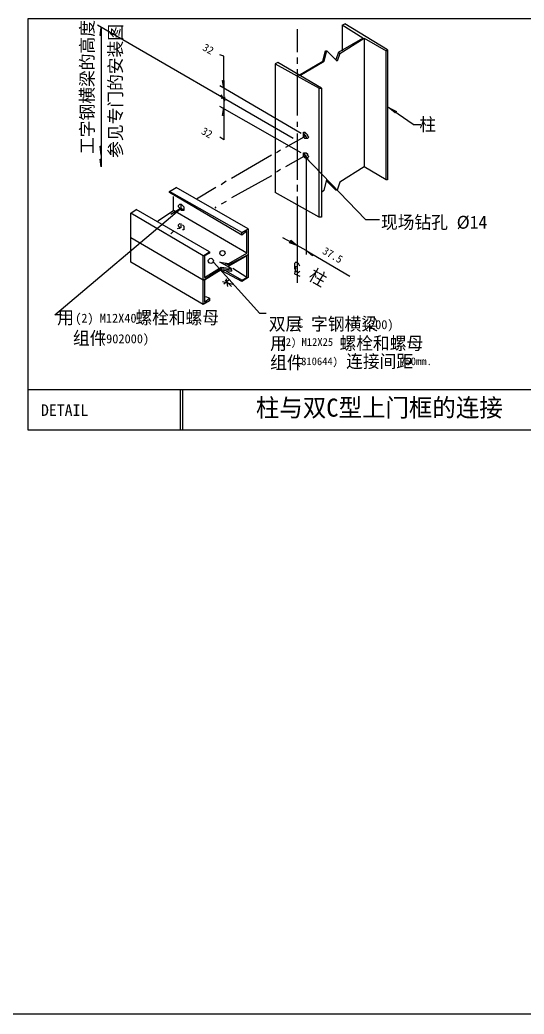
# Model space of a CAD drawing. Header units: metres. Extents: x -1.3 to 16, y 0.4 to 12.6.
# Drawn here: x 7.09 to 11, y 0.36 to 8.08 of the extents above; entities that cross this region are included whole.
import ezdxf

# ---------------------------------------------------------------- set-up
doc = ezdxf.new("R2010")
doc.units = ezdxf.units.M
for name, color, linetype in [('CALL', 1, 'Continuous'), ('DIMS-PRIM', 2, 'Continuous'), ('HZ', 2, 'Continuous'), ('NOTE', 4, 'Continuous'), ('OBJS', 7, 'Continuous'), ('TTLB-SHBD', 1, 'Continuous')]:
    doc.layers.add(name, color=color, linetype=linetype)
doc.dimstyles.get("Standard").update_dxf_attribs({"dimtxt": 2.5, "dimasz": 2.5, "dimexe": 1.25, "dimexo": 0.625, "dimtad": 1, "dimcen": 2.5, "dimazin": 3, "dimtfac": 1, "dimtmove": 0, "dimatfit": 3})

# ---------------------------------------------------------------- blocks, each defined once
blk = doc.blocks.new('DETBLK')
at = {"layer": 'TTLB-SHBD'}
for p, q in [((6.57, 0), (0, 0)), ((0, 0), (0, -5.32)), ((6.57, 0), (6.57, -5.32)), ((0, -4.8), (6.57, -4.8)), ((1.97, -4.8), (1.97, -5.31)), ((2, -4.8), (2, -5.31)), ((0, -5.32), (6.57, -5.32))]:
    blk.add_line(p, q, dxfattribs=at)
blk.add_text('DETAIL ', height=0.15, dxfattribs=at).set_placement((0.17, -5.14))
blk = doc.blocks.new('DARROW')
blk.add_lwpolyline([(0, 0), (-1, 0)])
blk = doc.blocks.new('ARROW')
blk.add_lwpolyline([(0, 0), (1, 0)])
blk = doc.blocks.new('_CLOSEDFILLED')
at = {"color": 0, "linetype": 'BYBLOCK'}
blk.add_solid([(-1, 0.164), (0, 0), (-1, -0.164)], dxfattribs=at)
blk = doc.blocks.new('*D2')
for p, q in [((6.38, 9.71), (6.38, 8.6)), ((6.13, 8.6), (5.88, 8.6)), ((6.38, 7.47), (6.38, 8.6)), ((6.38, 8.6), (6.38, 8.6)), ((6.63, 8.6), (6.88, 8.6))]:
    blk.add_line(p, q)
at = {"layer": 'Defpoints'}
for p in [(6.38, 9.71), (6.38, 8.6), (6.38, 7.47)]:
    blk.add_point(p, dxfattribs=at)
at = {"layer": 'DIMS-PRIM', "xscale": 0.25, "yscale": 0.25}
blk.add_blockref('_CLOSEDFILLED', (6.38, 8.6), dxfattribs=at)
at = {"layer": 'DIMS-PRIM', "xscale": 0.25, "yscale": 0.25, "rotation": 180}
blk.add_blockref('_CLOSEDFILLED', (6.38, 8.6), dxfattribs=at)
at = {"layer": 'DIMS-PRIM', "insert": (6.38, 9.725), "char_height": 1, "attachment_point": 5}
blk.add_mtext('H1=H+200', dxfattribs=at)

msp = doc.modelspace()

# ---------------------------------------------------------------- linework, layer by layer
at = {"layer": 'CALL'}
msp.add_line((9.77, 6.53), (9.3, 7.02), dxfattribs=at)
for points in [[(9.95, 7.4), (10.01, 7.37), (10, 7.36), (9.95, 7.4)], [(10.14, 7.27), (9.95, 7.4)], [(10.14, 7.27), (10.2, 7.27)], [(9.77, 6.53), (9.88, 6.53)], [(9.26, 6.17), (9.25, 6.19), (9.23, 6.2), (9.22, 6.19), (9.22, 6.15), (9.23, 6.13), (9.25, 6.12), (9.26, 6.13)], [(9.23, 6.17), (9.22, 6.11), (9.26, 6.09)]]:
    msp.add_lwpolyline(points, dxfattribs=at)
at = {"layer": 'DIMS-PRIM'}
msp.add_lwpolyline([(-1.31, 12.6), (15.98, 12.6), (15.98, 0.36), (-1.31, 0.36)], close=True, dxfattribs=at)
for points in [[(9.21, 7.16), (7.69, 8.04)], [(7.72, 8.02), (7.72, 7.96), (7.71, 7.96), (7.72, 8.02), (7.72, 7.03), (7.71, 7.1), (7.72, 7.1), (7.72, 7.03), (7.72, 6.94), (7.71, 7), (7.72, 7), (7.72, 6.94)], [(8.67, 7.55), (8.66, 7.61), (8.67, 7.61), (8.67, 7.55), (8.67, 7.8), (8.64, 7.81)], [(9.27, 7.2), (8.64, 7.57)], [(8.68, 7.45), (8.65, 7.5)], [(8.67, 7.55), (8.67, 7.47), (8.67, 7.4)], [(8.68, 7.48), (8.65, 7.47)], [(9.27, 7.05), (8.64, 7.41)], [(8.67, 7.4), (8.67, 7.34), (8.66, 7.34), (8.67, 7.4), (8.67, 7.15), (8.64, 7.17)], [(9.31, 7), (9.31, 6.26)], [(9.24, 6.33), (9.18, 6.35), (9.19, 6.37), (9.24, 6.33), (9.13, 6.39)], [(9.31, 6.29), (9.24, 6.33)], [(9.31, 6.29), (9.36, 6.26), (9.36, 6.25), (9.31, 6.29), (9.65, 6.09)]]:
    msp.add_lwpolyline(points, dxfattribs=at)
at = {"layer": 'NOTE'}
for p, q in [((8.66, 6.05), (8.74, 6.03)), ((8.71, 6.06), (8.67, 6.03)), ((8.68, 6.06), (8.73, 6.01)), ((8.69, 6.07), (8.7, 6.01))]:
    msp.add_line(p, q, dxfattribs=at)
for points in [[(7.41, 5.79), (7.36, 5.79), (8.34, 6.62)], [(9, 5.8), (8.95, 5.8), (8.59, 6.2)]]:
    msp.add_lwpolyline(points, dxfattribs=at)
for centre in [(8.66, 6.27), (8.57, 6.21)]:
    msp.add_circle(centre, 0.02, dxfattribs=at)
at = {"layer": 'OBJS'}
for points in [[(9.59, 8.04), (9.61, 8.05)], [(9.75, 7.94), (9.59, 8.04)], [(9.59, 8.04), (9.59, 7.84)], [(9.94, 7.85), (9.61, 8.05)], [(9.24, 8.01), (9.24, 7.83)], [(9.56, 7.83), (9.75, 7.94)], [(9.76, 7.94), (9.76, 6.94), (9.57, 6.82)], [(9.57, 7.82), (9.76, 7.94)], [(9.76, 7.94), (9.93, 7.84)], [(9.44, 7.76), (9.46, 7.84), (9.47, 7.84)], [(9.45, 7.76), (9.47, 7.84)], [(9.55, 7.76), (9.47, 7.84)], [(9.56, 7.83), (9.54, 7.77)], [(9.57, 7.82), (9.55, 7.76)], [(9.57, 7.82), (9.56, 7.83)], [(9.94, 7.85), (9.94, 6.84), (9.93, 6.84), (9.93, 7.84)], [(9.93, 7.84), (9.94, 7.85)], [(9.09, 7.75), (9.07, 7.74), (9.41, 7.55), (9.43, 7.55), (9.43, 6.55), (9.41, 6.55), (9.41, 7.55)], [(9.07, 7.74), (9.07, 6.74)], [(9.43, 7.55), (9.09, 7.75)], [(9.24, 7.79), (9.24, 7.74)], [(9.25, 7.65), (9.44, 7.76)], [(9.26, 7.65), (9.45, 7.76)], [(9.45, 7.76), (9.44, 7.76)], [(9.24, 7.7), (9.24, 7.34)], [(9.24, 7.29), (9.24, 7.25)], [(9.24, 7.2), (9.24, 6.84)], [(9.31, 7.16), (9.3, 7.16), (9.29, 7.17), (9.29, 7.18), (9.29, 7.18), (9.29, 7.19), (9.29, 7.2), (9.29, 7.2), (9.29, 7.21), (9.3, 7.21), (9.31, 7.2), (9.31, 7.2), (9.32, 7.19), (9.32, 7.18), (9.32, 7.18), (9.33, 7.17), (9.32, 7.16), (9.32, 7.16), (9.32, 7.16), (9.31, 7.16), (9.31, 7.16)], [(9.32, 7.16), (9.32, 7.16), (9.31, 7.17), (9.31, 7.18), (9.3, 7.18), (9.3, 7.19), (9.3, 7.2), (9.3, 7.2)], [(9.31, 7.18), (9.15, 7.09)], [(9.04, 7.03), (8.73, 6.85)], [(9.11, 7.07), (9.08, 7.05)], [(9.31, 7.03), (9.15, 6.94)], [(9.31, 7.01), (9.3, 7.01), (9.29, 7.02), (9.29, 7.03), (9.29, 7.03), (9.29, 7.04), (9.29, 7.05), (9.29, 7.05), (9.29, 7.05), (9.3, 7.05), (9.31, 7.05), (9.31, 7.05), (9.32, 7.04), (9.32, 7.03), (9.32, 7.03), (9.33, 7.02), (9.32, 7.01), (9.32, 7.01), (9.32, 7), (9.31, 7), (9.31, 7.01)], [(9.32, 7.01), (9.32, 7.01), (9.31, 7.02), (9.31, 7.02), (9.3, 7.03), (9.3, 7.04), (9.3, 7.05), (9.3, 7.05)], [(9.11, 6.92), (9.08, 6.9)], [(9.93, 6.84), (9.76, 6.94)], [(8.69, 6.83), (8.65, 6.8)], [(9.04, 6.87), (8.73, 6.7)], [(9.24, 6.8), (9.24, 6.75)], [(9.45, 6.76), (9.47, 6.84)], [(9.55, 6.76), (9.47, 6.84)], [(9.55, 6.76), (9.54, 6.76), (9.47, 6.83)], [(9.57, 6.82), (9.55, 6.76)], [(8.25, 6.74), (8.25, 6.75), (8.3, 6.78)], [(8.81, 6.43), (8.25, 6.75)], [(8.81, 6.41), (8.25, 6.74)], [(8.86, 6.46), (8.3, 6.78)], [(8.61, 6.78), (8.46, 6.69)], [(9.41, 6.55), (9.07, 6.74)], [(9.45, 6.76), (9.43, 6.74)], [(8.16, 6.52), (8.28, 6.6), (8.28, 6.71)], [(8.34, 6.6), (8.34, 6.61), (8.33, 6.61), (8.33, 6.62), (8.32, 6.63), (8.32, 6.64), (8.32, 6.64), (8.33, 6.65), (8.33, 6.65), (8.34, 6.65), (8.34, 6.65), (8.35, 6.64), (8.35, 6.64), (8.36, 6.63), (8.36, 6.62), (8.36, 6.61), (8.36, 6.61), (8.36, 6.6), (8.35, 6.6), (8.35, 6.6), (8.34, 6.6)], [(8.36, 6.61), (8.36, 6.61), (8.35, 6.61), (8.34, 6.62), (8.34, 6.63), (8.34, 6.64), (8.34, 6.64), (8.34, 6.65)], [(8.69, 6.67), (8.65, 6.65)], [(9.24, 6.71), (9.24, 6.04)], [(7.95, 6.58), (7.99, 6.61)], [(8.51, 6.25), (7.95, 6.58)], [(7.95, 6.39), (7.95, 6.58)], [(8.56, 6.28), (7.99, 6.61)], [(8.34, 6.62), (8.26, 6.57)], [(8.85, 6.27), (8.28, 6.6)], [(8.61, 6.63), (8.6, 6.62)], [(8.33, 6.46), (8.33, 6.47), (8.32, 6.48), (8.32, 6.49), (8.32, 6.49), (8.33, 6.5), (8.33, 6.5)], [(8.34, 6.47), (8.34, 6.48), (8.34, 6.48), (8.34, 6.49), (8.34, 6.5)], [(8.35, 6.49), (8.36, 6.48), (8.36, 6.47), (8.36, 6.46), (8.36, 6.46), (8.36, 6.45), (8.35, 6.45)], [(8.28, 6.44), (8.26, 6.42)], [(8.34, 6.47), (8.31, 6.46)], [(8.71, 6.19), (8.85, 6.27), (8.85, 6.44), (8.81, 6.41), (8.81, 6.43), (8.86, 6.46), (8.86, 6.26)], [(8.51, 5.87), (7.95, 6.2), (7.95, 6.39)], [(8.51, 6.06), (7.95, 6.39)], [(8.65, 6.14), (8.52, 6.06), (8.52, 5.89), (8.56, 5.92), (8.56, 5.9), (8.51, 5.87), (8.51, 6.06), (8.51, 6.25), (8.56, 6.28), (8.56, 6.27), (8.52, 6.25), (8.52, 6.08), (8.65, 6.16)], [(8.71, 6.18), (8.86, 6.26), (8.86, 6.08), (8.81, 6.05), (8.81, 6.06), (8.85, 6.08), (8.85, 6.25), (8.71, 6.17)], [(8.65, 6.16), (8.73, 6.15), (8.64, 6.2), (8.71, 6.19)], [(8.68, 6.19), (8.71, 6.18)], [(8.71, 6.19), (8.71, 6.18)], [(8.71, 6.18), (8.71, 6.17)], [(8.51, 6.06), (8.65, 6.15)], [(8.65, 6.16), (8.65, 6.15), (8.73, 6.14), (8.73, 6.15)], [(8.65, 6.15), (8.65, 6.14)], [(8.65, 6.14), (8.73, 6.13)], [(8.81, 6.05), (8.66, 6.13)], [(8.81, 6.06), (8.69, 6.13)], [(8.7, 6.17), (8.71, 6.17)], [(8.73, 6.14), (8.73, 6.13)], [(8.85, 6.08), (8.74, 6.15)], [(8.56, 5.92), (8.53, 5.93)]]:
    msp.add_lwpolyline(points, dxfattribs=at)

# ---------------------------------------------------------------- block references
at = {"xscale": 0.6, "yscale": 0.6, "zscale": 0.6}
msp.add_blockref('DETBLK', (7.15, 8.09), dxfattribs=at)
at = {"layer": 'CALL', "xscale": 0.07, "yscale": 0.07, "zscale": 0.07, "rotation": 133.51}
msp.add_blockref('DARROW', (9.3, 7.02), dxfattribs=at)
at = {"layer": 'NOTE', "xscale": 0.07, "yscale": 0.07, "zscale": 0.07}
for p, rotation in [((8.34, 6.62), 220.21), ((8.59, 6.2), 312.01)]:
    msp.add_blockref('ARROW', p, dxfattribs=dict(at, rotation=rotation))

# ---------------------------------------------------------------- texts
at = {"layer": 'CALL'}
msp.add_text('柱', height=0.1, rotation=330, dxfattribs=at).set_placement((9.32, 6.07))
at = {"layer": 'DIMS-PRIM'}
for s, p in [('32', (8.5, 7.85)), ('32', (8.49, 7.2)), ('37.5', (9.43, 6.27))]:
    msp.add_text(s, height=0.06, rotation=329.99, dxfattribs=at).set_placement(p)
at = {"layer": 'HZ'}
for s, p in [('工字钢横梁的高度', (7.66, 7.04)), ('参见专门的安装图', (7.88, 7.01))]:
    msp.add_text(s, height=0.1, rotation=90, dxfattribs=at).set_placement(p)
for s, height, p in [(' 柱', 0.1, (10.12, 7.22)), ('现场钻孔 %%C14', 0.1, (9.89, 6.46)), (' 用       螺栓和螺母', 0.1, (7.31, 5.72)), (' (2) M12X40', 0.07, (7.47, 5.73)), ('双层 字钢横梁', 0.1, (9.02, 5.67)), ('组件', 0.1, (7.5, 5.56)), ('(902000)', 0.07, (7.71, 5.57)), ('用      螺栓和螺母', 0.1, (9.03, 5.52)), (' (2) M12X25', 0.06, (9.07, 5.55)), ('组件', 0.1, (9.03, 5.37)), ('连接间距 ', 0.1, (9.62, 5.38)), ('(810644)', 0.06, (9.23, 5.4)), ('750mm.', 0.06, (10.04, 5.4))]:
    msp.add_text(s, height=height, dxfattribs=at).set_placement(p)
at = {"layer": 'NOTE'}
for s, height, p in [('C', 0.07, (9.24, 5.69)), ('(200)', 0.07, (9.75, 5.68)), ('柱与双C型上门框的连接', 0.14, (8.92, 5))]:
    msp.add_text(s, height=height, dxfattribs=at).set_placement(p)

# ---------------------------------------------------------------- dimensions: what is measured, and where the dimension line sits
at = {"layer": 'DIMS-PRIM'}
dim = msp.add_linear_dim(base=(6.38, 8.6), p1=(6.38, 9.71), p2=(6.38, 7.47), text='H1=H+200', dimstyle='Standard', dxfattribs=at)
dim.commit()
dim.dimension.update_dxf_attribs({"geometry": '*D2', "text_midpoint": (6.38, 9.725)})

doc.saveas('drawing.dxf')
